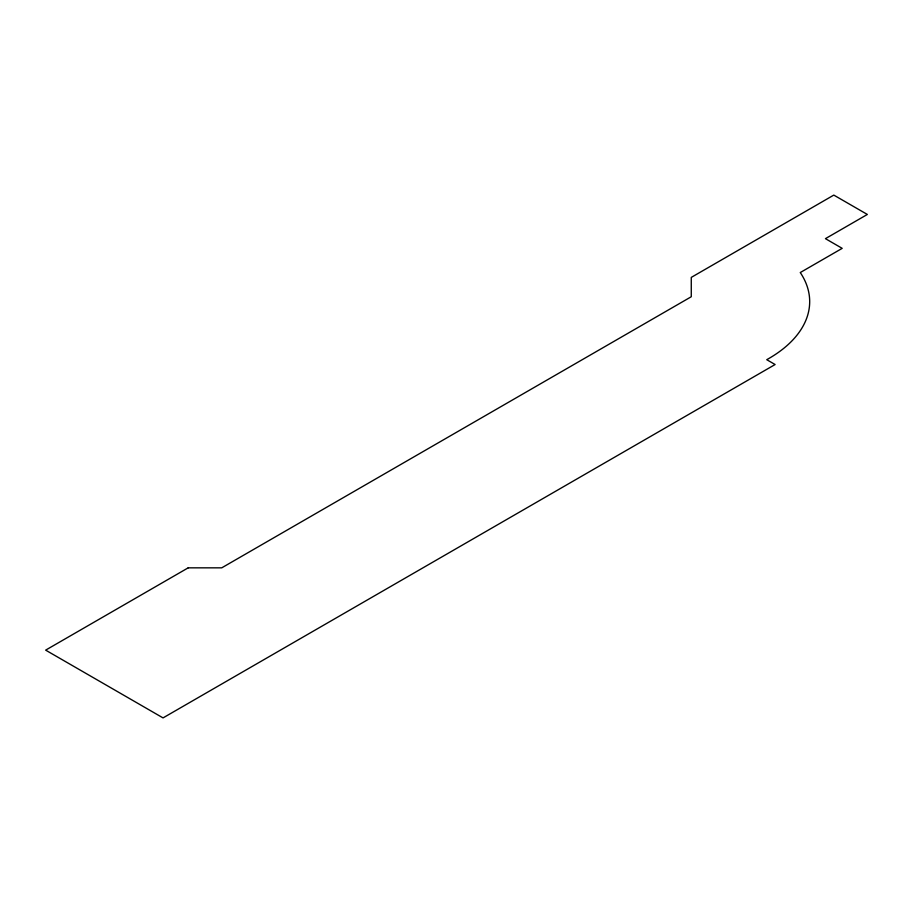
<?xml version="1.0" encoding="UTF-8"?>
<svg xmlns="http://www.w3.org/2000/svg" width="913" height="913" viewBox="0 0 913 913"><rect width="100%" height="100%" fill="white"/><g stroke="black" fill="none" stroke-linecap="round" stroke-linejoin="round"><path stroke-width="1.37" d="M188.192 567.84L45.65 650.136L163.039 717.903L775.114 364.527L766.737 359.688A139.278 80.412 0 0 0 800.267 272.542L842.197 248.347L825.432 238.658L867.35 214.452L833.809 195.097L691.267 277.392L691.267 296.748L221.733 567.84L188.192 567.84"/></g></svg>
